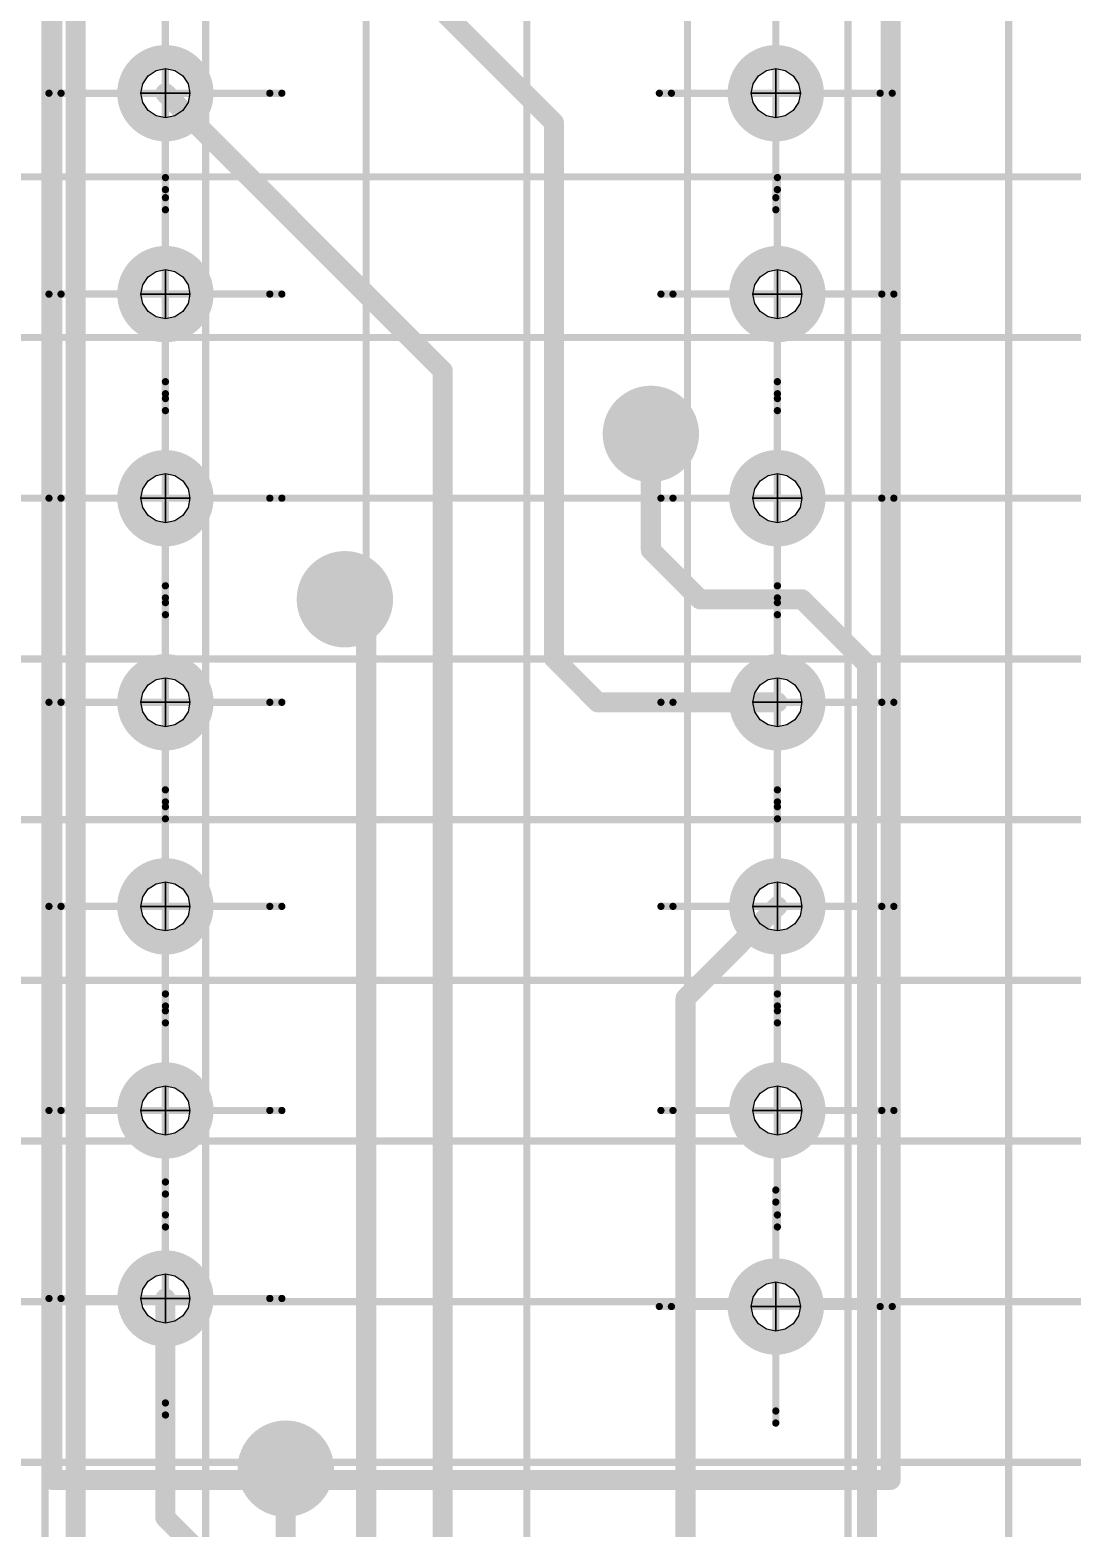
# Model space of a CAD drawing. Header units: millimetres. Extents: x 0 to 841, y 0 to 2540.
# Drawn here: x 164.63 to 190.58, y 2405.37 to 2442.65 of the extents above; entities that cross this region are included whole.
import ezdxf

# ---------------------------------------------------------------- set-up
doc = ezdxf.new("R2010")
doc.units = ezdxf.units.MM
for name, color, linetype in [('Mechanical11', 56, 'Continuous'), ('Mechanical12', 56, 'Continuous'), ('Mechanical7', 56, 'Continuous'), ('Mechanical9', 56, 'Continuous')]:
    doc.layers.add(name, color=color, linetype=linetype)

# ---------------------------------------------------------------- blocks, each defined once
blk = doc.blocks.new('BOASVIEW______T___O_______2_1_33_1_B_1')
at = {"layer": 'Mechanical12', "const_width": 0.5}
for points in [[(92.181, 155.565), (92.181, 194.275)], [(113.059, 155.565), (113.059, 194.275)], [(92.181, 155.565), (113.059, 155.565)]]:
    blk.add_lwpolyline(points, dxfattribs=at)
at = {"layer": 'Mechanical12'}
for points, const_width in [([(95.9, 190.08, 1), (94.1, 190.08, 1)], 0.6), ([(111.1, 190.08, 1), (109.3, 190.08, 1)], 0.6), ([(93.95, 190.08, 1), (94.25, 190.08, 1)], 0.3), ([(95.75, 190.08, 1), (96.05, 190.08, 1)], 0.3), ([(109.15, 190.08, 1), (109.45, 190.08, 1)], 0.3), ([(110.95, 190.08, 1), (111.25, 190.08, 1)], 0.3), ([(95.9, 185.08, 1), (94.1, 185.08, 1)], 0.6), ([(111.14, 185.08, 1), (109.34, 185.08, 1)], 0.6), ([(93.95, 185.08, 1), (94.25, 185.08, 1)], 0.3), ([(95.75, 185.08, 1), (96.05, 185.08, 1)], 0.3), ([(109.19, 185.08, 1), (109.49, 185.08, 1)], 0.3), ([(110.99, 185.08, 1), (111.29, 185.08, 1)], 0.3), ([(95.9, 180, 1), (94.1, 180, 1)], 0.6), ([(111.14, 180, 1), (109.34, 180, 1)], 0.6), ([(93.95, 180, 1), (94.25, 180, 1)], 0.3), ([(95.75, 180, 1), (96.05, 180, 1)], 0.3), ([(109.19, 180, 1), (109.49, 180, 1)], 0.3), ([(110.99, 180, 1), (111.29, 180, 1)], 0.3), ([(95.9, 174.92, 1), (94.1, 174.92, 1)], 0.6), ([(111.14, 174.92, 1), (109.34, 174.92, 1)], 0.6), ([(93.95, 174.92, 1), (94.25, 174.92, 1)], 0.3), ([(95.75, 174.92, 1), (96.05, 174.92, 1)], 0.3), ([(109.19, 174.92, 1), (109.49, 174.92, 1)], 0.3), ([(110.99, 174.92, 1), (111.29, 174.92, 1)], 0.3), ([(95.9, 169.84, 1), (94.1, 169.84, 1)], 0.6), ([(111.14, 169.84, 1), (109.34, 169.84, 1)], 0.6), ([(93.95, 169.84, 1), (94.25, 169.84, 1)], 0.3), ([(95.75, 169.84, 1), (96.05, 169.84, 1)], 0.3), ([(109.19, 169.84, 1), (109.49, 169.84, 1)], 0.3), ([(110.99, 169.84, 1), (111.29, 169.84, 1)], 0.3), ([(95.9, 164.76, 1), (94.1, 164.76, 1)], 0.6), ([(111.14, 164.76, 1), (109.34, 164.76, 1)], 0.6), ([(93.95, 164.76, 1), (94.25, 164.76, 1)], 0.3), ([(95.75, 164.76, 1), (96.05, 164.76, 1)], 0.3), ([(109.19, 164.76, 1), (109.49, 164.76, 1)], 0.3), ([(110.99, 164.76, 1), (111.29, 164.76, 1)], 0.3), ([(95.9, 160.08, 1), (94.1, 160.08, 1)], 0.6), ([(111.1, 159.88, 1), (109.3, 159.88, 1)], 0.6), ([(93.95, 160.08, 1), (94.25, 160.08, 1)], 0.3), ([(95.75, 160.08, 1), (96.05, 160.08, 1)], 0.3), ([(109.15, 159.88, 1), (109.45, 159.88, 1)], 0.3), ([(110.95, 159.88, 1), (111.25, 159.88, 1)], 0.3), ([(92.056, 155.565, 1), (92.306, 155.565, 1)], 0.25), ([(92.056, 155.565, 1), (92.306, 155.565, 1)], 0.25), ([(112.934, 155.565, 1), (113.184, 155.565, 1)], 0.25), ([(112.934, 155.565, 1), (113.184, 155.565, 1)], 0.25)]:
    blk.add_lwpolyline(points, format="xyb", close=True, dxfattribs=dict(at, const_width=const_width))
at = {"layer": 'Mechanical7', "const_width": 0.18}
for points in [[(95, 187.18), (95, 192.98)], [(110.2, 187.18), (110.2, 192.98)], [(92.1, 190.08), (97.9, 190.08)], [(107.3, 190.08), (113.1, 190.08)], [(95, 182.18), (95, 187.98)], [(110.24, 182.18), (110.24, 187.98)], [(92.1, 185.08), (97.9, 185.08)], [(107.34, 185.08), (113.14, 185.08)], [(95, 177.1), (95, 182.9)], [(110.24, 177.1), (110.24, 182.9)], [(92.1, 180), (97.9, 180)], [(107.34, 180), (113.14, 180)], [(95, 172.02), (95, 177.82)], [(110.24, 172.02), (110.24, 177.82)], [(92.1, 174.92), (97.9, 174.92)], [(107.34, 174.92), (113.14, 174.92)], [(95, 166.94), (95, 172.74)], [(110.24, 166.94), (110.24, 172.74)], [(92.1, 169.84), (97.9, 169.84)], [(107.34, 169.84), (113.14, 169.84)], [(95, 161.86), (95, 167.66)], [(110.24, 161.86), (110.24, 167.66)], [(92.1, 164.76), (97.9, 164.76)], [(107.34, 164.76), (113.14, 164.76)], [(95, 157.18), (95, 162.98)], [(110.2, 156.98), (110.2, 162.78)], [(92.1, 160.08), (97.9, 160.08)], [(107.3, 159.88), (113.1, 159.88)]]:
    blk.add_lwpolyline(points, dxfattribs=at)
at = {"layer": 'Mechanical7', "const_width": 0.09}
for points in [[(92.055, 190.08, 1), (92.145, 190.08, 1)], [(97.855, 190.08, 1), (97.945, 190.08, 1)], [(107.255, 190.08, 1), (107.345, 190.08, 1)], [(113.055, 190.08, 1), (113.145, 190.08, 1)], [(94.955, 187.98, 1), (95.045, 187.98, 1)], [(110.195, 187.98, 1), (110.285, 187.98, 1)], [(94.955, 187.18, 1), (95.045, 187.18, 1)], [(110.155, 187.18, 1), (110.245, 187.18, 1)], [(92.055, 185.08, 1), (92.145, 185.08, 1)], [(97.855, 185.08, 1), (97.945, 185.08, 1)], [(107.295, 185.08, 1), (107.385, 185.08, 1)], [(113.095, 185.08, 1), (113.185, 185.08, 1)], [(94.955, 182.9, 1), (95.045, 182.9, 1)], [(110.195, 182.9, 1), (110.285, 182.9, 1)], [(94.955, 182.18, 1), (95.045, 182.18, 1)], [(110.195, 182.18, 1), (110.285, 182.18, 1)], [(92.055, 180, 1), (92.145, 180, 1)], [(97.855, 180, 1), (97.945, 180, 1)], [(107.295, 180, 1), (107.385, 180, 1)], [(113.095, 180, 1), (113.185, 180, 1)], [(94.955, 177.82, 1), (95.045, 177.82, 1)], [(110.195, 177.82, 1), (110.285, 177.82, 1)], [(94.955, 177.1, 1), (95.045, 177.1, 1)], [(110.195, 177.1, 1), (110.285, 177.1, 1)], [(92.055, 174.92, 1), (92.145, 174.92, 1)], [(97.855, 174.92, 1), (97.945, 174.92, 1)], [(107.295, 174.92, 1), (107.385, 174.92, 1)], [(113.095, 174.92, 1), (113.185, 174.92, 1)], [(94.955, 172.74, 1), (95.045, 172.74, 1)], [(110.195, 172.74, 1), (110.285, 172.74, 1)], [(94.955, 172.02, 1), (95.045, 172.02, 1)], [(110.195, 172.02, 1), (110.285, 172.02, 1)], [(92.055, 169.84, 1), (92.145, 169.84, 1)], [(97.855, 169.84, 1), (97.945, 169.84, 1)], [(107.295, 169.84, 1), (107.385, 169.84, 1)], [(113.095, 169.84, 1), (113.185, 169.84, 1)], [(94.955, 167.66, 1), (95.045, 167.66, 1)], [(110.195, 167.66, 1), (110.285, 167.66, 1)], [(94.955, 166.94, 1), (95.045, 166.94, 1)], [(110.195, 166.94, 1), (110.285, 166.94, 1)], [(92.055, 164.76, 1), (92.145, 164.76, 1)], [(97.855, 164.76, 1), (97.945, 164.76, 1)], [(107.295, 164.76, 1), (107.385, 164.76, 1)], [(113.095, 164.76, 1), (113.185, 164.76, 1)], [(94.955, 162.98, 1), (95.045, 162.98, 1)], [(110.155, 162.78, 1), (110.245, 162.78, 1)], [(94.955, 161.86, 1), (95.045, 161.86, 1)], [(110.195, 161.86, 1), (110.285, 161.86, 1)], [(92.055, 160.08, 1), (92.145, 160.08, 1)], [(97.855, 160.08, 1), (97.945, 160.08, 1)], [(107.255, 159.88, 1), (107.345, 159.88, 1)], [(113.055, 159.88, 1), (113.145, 159.88, 1)], [(94.955, 157.18, 1), (95.045, 157.18, 1)], [(110.155, 156.98, 1), (110.245, 156.98, 1)]]:
    blk.add_lwpolyline(points, format="xyb", close=True, dxfattribs=at)
blk = doc.blocks.new('BOASVIEW______T___L_____2_1_1_1_B_4')
at = {"layer": 'Mechanical11'}
for p, q in [((95, 190.08), (95, 190.692)), ((95, 190.692), (95.234, 190.645)), ((95.234, 190.645), (95.433, 190.513)), ((110.2, 190.08), (110.2, 190.692)), ((110.2, 190.692), (110.434, 190.645)), ((110.434, 190.645), (110.633, 190.513)), ((95.433, 190.513), (95.565, 190.314)), ((95.565, 190.314), (95.612, 190.08)), ((110.633, 190.513), (110.765, 190.314)), ((110.765, 190.314), (110.812, 190.08)), ((95, 190.08), (95.612, 190.08)), ((95, 189.468), (95, 190.08)), ((95.612, 190.08), (95, 190.08)), ((95.565, 189.846), (95.433, 189.647)), ((95.612, 190.08), (95.565, 189.846)), ((110.2, 190.08), (110.812, 190.08)), ((110.2, 189.468), (110.2, 190.08)), ((110.812, 190.08), (110.2, 190.08)), ((110.765, 189.846), (110.633, 189.647)), ((110.812, 190.08), (110.765, 189.846)), ((95.234, 189.515), (95, 189.468)), ((95.433, 189.647), (95.234, 189.515)), ((110.434, 189.515), (110.2, 189.468)), ((110.633, 189.647), (110.434, 189.515)), ((95, 185.08), (95, 185.692)), ((95, 185.692), (95.234, 185.645)), ((95.234, 185.645), (95.433, 185.513)), ((95.433, 185.513), (95.565, 185.314)), ((110.24, 185.08), (110.24, 185.692)), ((110.24, 185.692), (110.474, 185.645)), ((110.474, 185.645), (110.673, 185.513)), ((110.673, 185.513), (110.805, 185.314)), ((95, 185.08), (95.612, 185.08)), ((95, 184.468), (95, 185.08)), ((95.612, 185.08), (95, 185.08)), ((95.565, 185.314), (95.612, 185.08)), ((95.612, 185.08), (95.565, 184.846)), ((110.24, 185.08), (110.852, 185.08)), ((110.24, 184.468), (110.24, 185.08)), ((110.852, 185.08), (110.24, 185.08)), ((110.805, 185.314), (110.852, 185.08)), ((110.852, 185.08), (110.805, 184.846)), ((95.433, 184.647), (95.234, 184.515)), ((95.565, 184.846), (95.433, 184.647)), ((110.673, 184.647), (110.474, 184.515)), ((110.805, 184.846), (110.673, 184.647)), ((95.234, 184.515), (95, 184.468)), ((110.474, 184.515), (110.24, 184.468)), ((95, 180), (95, 180.612)), ((95, 180.612), (95.234, 180.565)), ((95.234, 180.565), (95.433, 180.433)), ((110.24, 180), (110.24, 180.612)), ((110.24, 180.612), (110.474, 180.565)), ((110.474, 180.565), (110.673, 180.433)), ((95.433, 180.433), (95.565, 180.234)), ((95.565, 180.234), (95.612, 180)), ((110.673, 180.433), (110.805, 180.234)), ((110.805, 180.234), (110.852, 180)), ((95, 180), (95.612, 180)), ((95, 179.388), (95, 180)), ((95.612, 180), (95, 180)), ((95.565, 179.766), (95.433, 179.567)), ((95.612, 180), (95.565, 179.766)), ((110.24, 180), (110.852, 180)), ((110.24, 179.388), (110.24, 180)), ((110.852, 180), (110.24, 180)), ((110.805, 179.766), (110.673, 179.567)), ((110.852, 180), (110.805, 179.766)), ((95.234, 179.435), (95, 179.388)), ((95.433, 179.567), (95.234, 179.435)), ((110.474, 179.435), (110.24, 179.388)), ((110.673, 179.567), (110.474, 179.435)), ((95, 174.92), (95, 175.532)), ((95, 175.532), (95.234, 175.485)), ((95.234, 175.485), (95.433, 175.353)), ((95.433, 175.353), (95.565, 175.154)), ((110.24, 174.92), (110.24, 175.532)), ((110.24, 175.532), (110.474, 175.485)), ((110.474, 175.485), (110.673, 175.353)), ((110.673, 175.353), (110.805, 175.154)), ((95, 174.92), (95.612, 174.92)), ((95, 174.308), (95, 174.92)), ((95.612, 174.92), (95, 174.92)), ((95.565, 175.154), (95.612, 174.92)), ((95.612, 174.92), (95.565, 174.686)), ((110.24, 174.92), (110.852, 174.92)), ((110.24, 174.308), (110.24, 174.92)), ((110.852, 174.92), (110.24, 174.92)), ((110.805, 175.154), (110.852, 174.92)), ((110.852, 174.92), (110.805, 174.686)), ((95.565, 174.686), (95.433, 174.487)), ((110.805, 174.686), (110.673, 174.487)), ((95.234, 174.355), (95, 174.308)), ((95.433, 174.487), (95.234, 174.355)), ((110.474, 174.355), (110.24, 174.308)), ((110.673, 174.487), (110.474, 174.355)), ((95, 169.84), (95, 170.452)), ((95, 170.452), (95.234, 170.405)), ((110.24, 169.84), (110.24, 170.452)), ((110.24, 170.452), (110.474, 170.405)), ((95.234, 170.405), (95.433, 170.273)), ((95.433, 170.273), (95.565, 170.074)), ((95.565, 170.074), (95.612, 169.84)), ((110.474, 170.405), (110.673, 170.273)), ((110.673, 170.273), (110.805, 170.074)), ((110.805, 170.074), (110.852, 169.84)), ((95, 169.84), (95.612, 169.84)), ((95, 169.228), (95, 169.84)), ((95.612, 169.84), (95, 169.84)), ((95.612, 169.84), (95.565, 169.606)), ((110.24, 169.84), (110.852, 169.84)), ((110.24, 169.228), (110.24, 169.84)), ((110.852, 169.84), (110.24, 169.84)), ((110.852, 169.84), (110.805, 169.606)), ((95.433, 169.407), (95.234, 169.275)), ((95.565, 169.606), (95.433, 169.407)), ((110.673, 169.407), (110.474, 169.275)), ((110.805, 169.606), (110.673, 169.407)), ((95.234, 169.275), (95, 169.228)), ((110.474, 169.275), (110.24, 169.228)), ((95, 164.76), (95, 165.372)), ((95, 165.372), (95.234, 165.325)), ((95.234, 165.325), (95.433, 165.193)), ((95.433, 165.193), (95.565, 164.994)), ((110.24, 164.76), (110.24, 165.372)), ((110.24, 165.372), (110.474, 165.325)), ((110.474, 165.325), (110.673, 165.193)), ((110.673, 165.193), (110.805, 164.994)), ((95.565, 164.994), (95.612, 164.76)), ((110.805, 164.994), (110.852, 164.76)), ((95, 164.76), (95.612, 164.76)), ((95, 164.148), (95, 164.76)), ((95.612, 164.76), (95, 164.76)), ((95.565, 164.526), (95.433, 164.327)), ((95.612, 164.76), (95.565, 164.526)), ((110.24, 164.76), (110.852, 164.76)), ((110.24, 164.148), (110.24, 164.76)), ((110.852, 164.76), (110.24, 164.76)), ((110.805, 164.526), (110.673, 164.327)), ((110.852, 164.76), (110.805, 164.526)), ((95.234, 164.195), (95, 164.148)), ((95.433, 164.327), (95.234, 164.195)), ((110.474, 164.195), (110.24, 164.148)), ((110.673, 164.327), (110.474, 164.195)), ((95, 160.08), (95, 160.692)), ((95, 160.692), (95.234, 160.645)), ((95.234, 160.645), (95.433, 160.513)), ((95.433, 160.513), (95.565, 160.314)), ((110.2, 159.88), (110.2, 160.492)), ((110.2, 160.492), (110.434, 160.445)), ((110.434, 160.445), (110.633, 160.313)), ((95, 160.08), (95.612, 160.08)), ((95, 159.468), (95, 160.08)), ((95.612, 160.08), (95, 160.08)), ((95.565, 160.314), (95.612, 160.08)), ((95.612, 160.08), (95.565, 159.846)), ((110.633, 160.313), (110.765, 160.114)), ((110.765, 160.114), (110.812, 159.88)), ((95.433, 159.647), (95.234, 159.515)), ((95.565, 159.846), (95.433, 159.647)), ((110.2, 159.88), (110.812, 159.88)), ((110.2, 159.268), (110.2, 159.88)), ((110.812, 159.88), (110.2, 159.88)), ((110.765, 159.646), (110.633, 159.447)), ((110.812, 159.88), (110.765, 159.646)), ((95.234, 159.515), (95, 159.468)), ((110.434, 159.315), (110.2, 159.268)), ((110.633, 159.447), (110.434, 159.315))]:
    blk.add_line(p, q, dxfattribs=at)
for points, const_width in [([(107.439, 181.6, 1), (106.739, 181.6, 1)], 0.7), ([(106.564, 181.6, 1), (106.914, 181.6, 1)], 0.35), ([(107.264, 181.6, 1), (107.614, 181.6, 1)], 0.35), ([(99.819, 177.485, 1), (99.119, 177.485, 1)], 0.7), ([(98.944, 177.485, 1), (99.294, 177.485, 1)], 0.35), ([(99.644, 177.485, 1), (99.994, 177.485, 1)], 0.35), ([(98.346, 155.844, 1), (97.646, 155.844, 1)], 0.7), ([(97.471, 155.844, 1), (97.821, 155.844, 1)], 0.35), ([(98.171, 155.844, 1), (98.521, 155.844, 1)], 0.35)]:
    blk.add_lwpolyline(points, format="xyb", close=True, dxfattribs=dict(at, const_width=const_width))
at = {"layer": 'Mechanical12'}
for p, q in [((94.567, 190.513), (94.766, 190.645)), ((94.766, 190.645), (95, 190.692)), ((95, 190.692), (95, 190.08)), ((109.767, 190.513), (109.966, 190.645)), ((109.966, 190.645), (110.2, 190.692)), ((110.2, 190.692), (110.2, 190.08)), ((94.388, 190.08), (94.435, 190.314)), ((94.435, 190.314), (94.567, 190.513)), ((109.588, 190.08), (109.635, 190.314)), ((109.635, 190.314), (109.767, 190.513)), ((94.388, 190.08), (95, 190.08)), ((94.435, 189.846), (94.388, 190.08)), ((95, 190.08), (94.388, 190.08)), ((94.567, 189.647), (94.435, 189.846)), ((95, 190.08), (95, 189.468)), ((109.588, 190.08), (110.2, 190.08)), ((109.635, 189.846), (109.588, 190.08)), ((110.2, 190.08), (109.588, 190.08)), ((109.767, 189.647), (109.635, 189.846)), ((110.2, 190.08), (110.2, 189.468)), ((94.766, 189.515), (94.567, 189.647)), ((95, 189.468), (94.766, 189.515)), ((109.966, 189.515), (109.767, 189.647)), ((110.2, 189.468), (109.966, 189.515)), ((94.435, 185.314), (94.567, 185.513)), ((94.567, 185.513), (94.766, 185.645)), ((94.766, 185.645), (95, 185.692)), ((95, 185.692), (95, 185.08)), ((109.675, 185.314), (109.807, 185.513)), ((109.807, 185.513), (110.006, 185.645)), ((110.006, 185.645), (110.24, 185.692)), ((110.24, 185.692), (110.24, 185.08)), ((94.388, 185.08), (94.435, 185.314)), ((94.388, 185.08), (95, 185.08)), ((94.435, 184.846), (94.388, 185.08)), ((95, 185.08), (94.388, 185.08)), ((95, 185.08), (95, 184.468)), ((109.628, 185.08), (109.675, 185.314)), ((109.628, 185.08), (110.24, 185.08)), ((109.675, 184.846), (109.628, 185.08)), ((110.24, 185.08), (109.628, 185.08)), ((110.24, 185.08), (110.24, 184.468)), ((94.567, 184.647), (94.435, 184.846)), ((94.766, 184.515), (94.567, 184.647)), ((109.807, 184.647), (109.675, 184.846)), ((110.006, 184.515), (109.807, 184.647)), ((95, 184.468), (94.766, 184.515)), ((110.24, 184.468), (110.006, 184.515)), ((94.567, 180.433), (94.766, 180.565)), ((94.766, 180.565), (95, 180.612)), ((95, 180.612), (95, 180)), ((109.807, 180.433), (110.006, 180.565)), ((110.006, 180.565), (110.24, 180.612)), ((110.24, 180.612), (110.24, 180)), ((94.388, 180), (94.435, 180.234)), ((94.435, 180.234), (94.567, 180.433)), ((109.628, 180), (109.675, 180.234)), ((109.675, 180.234), (109.807, 180.433)), ((94.388, 180), (95, 180)), ((94.435, 179.766), (94.388, 180)), ((95, 180), (94.388, 180)), ((94.567, 179.567), (94.435, 179.766)), ((95, 180), (95, 179.388)), ((109.628, 180), (110.24, 180)), ((109.675, 179.766), (109.628, 180)), ((110.24, 180), (109.628, 180)), ((109.807, 179.567), (109.675, 179.766)), ((110.24, 180), (110.24, 179.388)), ((94.766, 179.435), (94.567, 179.567)), ((95, 179.388), (94.766, 179.435)), ((110.006, 179.435), (109.807, 179.567)), ((110.24, 179.388), (110.006, 179.435)), ((94.435, 175.154), (94.567, 175.353)), ((94.567, 175.353), (94.766, 175.485)), ((94.766, 175.485), (95, 175.532)), ((95, 175.532), (95, 174.92)), ((109.675, 175.154), (109.807, 175.353)), ((109.807, 175.353), (110.006, 175.485)), ((110.006, 175.485), (110.24, 175.532)), ((110.24, 175.532), (110.24, 174.92)), ((94.388, 174.92), (94.435, 175.154)), ((94.388, 174.92), (95, 174.92)), ((94.435, 174.686), (94.388, 174.92)), ((95, 174.92), (94.388, 174.92)), ((95, 174.92), (95, 174.308)), ((109.628, 174.92), (109.675, 175.154)), ((109.628, 174.92), (110.24, 174.92)), ((109.675, 174.686), (109.628, 174.92)), ((110.24, 174.92), (109.628, 174.92)), ((110.24, 174.92), (110.24, 174.308)), ((94.567, 174.487), (94.435, 174.686)), ((109.807, 174.487), (109.675, 174.686)), ((94.766, 174.355), (94.567, 174.487)), ((95, 174.308), (94.766, 174.355)), ((110.006, 174.355), (109.807, 174.487)), ((110.24, 174.308), (110.006, 174.355)), ((94.766, 170.405), (95, 170.452)), ((95, 170.452), (95, 169.84)), ((110.006, 170.405), (110.24, 170.452)), ((110.24, 170.452), (110.24, 169.84)), ((94.388, 169.84), (94.435, 170.074)), ((94.435, 170.074), (94.567, 170.273)), ((94.567, 170.273), (94.766, 170.405)), ((109.628, 169.84), (109.675, 170.074)), ((109.675, 170.074), (109.807, 170.273)), ((109.807, 170.273), (110.006, 170.405)), ((94.388, 169.84), (95, 169.84)), ((94.435, 169.606), (94.388, 169.84)), ((95, 169.84), (94.388, 169.84)), ((95, 169.84), (95, 169.228)), ((109.628, 169.84), (110.24, 169.84)), ((109.675, 169.606), (109.628, 169.84)), ((110.24, 169.84), (109.628, 169.84)), ((110.24, 169.84), (110.24, 169.228)), ((94.567, 169.407), (94.435, 169.606)), ((94.766, 169.275), (94.567, 169.407)), ((109.807, 169.407), (109.675, 169.606)), ((110.006, 169.275), (109.807, 169.407)), ((95, 169.228), (94.766, 169.275)), ((110.24, 169.228), (110.006, 169.275)), ((94.435, 164.994), (94.567, 165.193)), ((94.567, 165.193), (94.766, 165.325)), ((94.766, 165.325), (95, 165.372)), ((95, 165.372), (95, 164.76)), ((109.675, 164.994), (109.807, 165.193)), ((109.807, 165.193), (110.006, 165.325)), ((110.006, 165.325), (110.24, 165.372)), ((110.24, 165.372), (110.24, 164.76)), ((94.388, 164.76), (94.435, 164.994)), ((109.628, 164.76), (109.675, 164.994)), ((94.388, 164.76), (95, 164.76)), ((94.435, 164.526), (94.388, 164.76)), ((95, 164.76), (94.388, 164.76)), ((94.567, 164.327), (94.435, 164.526)), ((95, 164.76), (95, 164.148)), ((109.628, 164.76), (110.24, 164.76)), ((109.675, 164.526), (109.628, 164.76)), ((110.24, 164.76), (109.628, 164.76)), ((109.807, 164.327), (109.675, 164.526)), ((110.24, 164.76), (110.24, 164.148)), ((94.766, 164.195), (94.567, 164.327)), ((95, 164.148), (94.766, 164.195)), ((110.006, 164.195), (109.807, 164.327)), ((110.24, 164.148), (110.006, 164.195)), ((94.435, 160.314), (94.567, 160.513)), ((94.567, 160.513), (94.766, 160.645)), ((94.766, 160.645), (95, 160.692)), ((95, 160.692), (95, 160.08)), ((109.767, 160.313), (109.966, 160.445)), ((109.966, 160.445), (110.2, 160.492)), ((110.2, 160.492), (110.2, 159.88)), ((94.388, 160.08), (94.435, 160.314)), ((94.388, 160.08), (95, 160.08)), ((94.435, 159.846), (94.388, 160.08)), ((95, 160.08), (94.388, 160.08)), ((95, 160.08), (95, 159.468)), ((109.588, 159.88), (109.635, 160.114)), ((109.635, 160.114), (109.767, 160.313)), ((94.567, 159.647), (94.435, 159.846)), ((94.766, 159.515), (94.567, 159.647)), ((109.588, 159.88), (110.2, 159.88)), ((109.635, 159.646), (109.588, 159.88)), ((110.2, 159.88), (109.588, 159.88)), ((109.767, 159.447), (109.635, 159.646)), ((110.2, 159.88), (110.2, 159.268)), ((95, 159.468), (94.766, 159.515)), ((109.966, 159.315), (109.767, 159.447)), ((110.2, 159.268), (109.966, 159.315))]:
    blk.add_line(p, q, dxfattribs=at)
at = {"layer": 'Mechanical12', "const_width": 0.5}
for points in [[(92.763, 149.494), (92.763, 192.268)], [(101.704, 192.318), (104.675, 189.347)], [(95, 190.08), (101.907, 183.173)], [(104.675, 176.013), (104.675, 189.347)], [(101.907, 152.542), (101.907, 183.173)], [(107.089, 178.704), (107.089, 181.6)], [(107.089, 178.704), (108.308, 177.485)], [(99.469, 177.485), (100, 176.954)], [(108.308, 177.485), (110.848, 177.485)], [(110.848, 177.485), (112.474, 175.859)], [(100, 146), (100, 176.954)], [(104.675, 176.013), (105.768, 174.92)], [(112.474, 150.866), (112.474, 175.859)], [(105.768, 174.92), (110.24, 174.92)], [(107.952, 167.552), (110.24, 169.84)], [(107.952, 139.61), (107.952, 167.552)], [(95, 154.623), (95, 160.08)], [(97.996, 134.051), (97.996, 155.844)], [(95, 154.623), (95.964, 153.66)]]:
    blk.add_lwpolyline(points, dxfattribs=at)
at = {"layer": 'Mechanical12'}
for points, const_width in [([(95.9, 190.08, 1), (94.1, 190.08, 1)], 0.6), ([(111.1, 190.08, 1), (109.3, 190.08, 1)], 0.6), ([(93.95, 190.08, 1), (94.25, 190.08, 1)], 0.3), ([(94.875, 190.08, 1), (95.125, 190.08, 1)], 0.25), ([(95.75, 190.08, 1), (96.05, 190.08, 1)], 0.3), ([(109.15, 190.08, 1), (109.45, 190.08, 1)], 0.3), ([(110.95, 190.08, 1), (111.25, 190.08, 1)], 0.3), ([(104.55, 189.347, 1), (104.8, 189.347, 1)], 0.25), ([(104.55, 189.347, 1), (104.8, 189.347, 1)], 0.25), ([(95.9, 185.08, 1), (94.1, 185.08, 1)], 0.6), ([(111.14, 185.08, 1), (109.34, 185.08, 1)], 0.6), ([(93.95, 185.08, 1), (94.25, 185.08, 1)], 0.3), ([(95.75, 185.08, 1), (96.05, 185.08, 1)], 0.3), ([(109.19, 185.08, 1), (109.49, 185.08, 1)], 0.3), ([(110.99, 185.08, 1), (111.29, 185.08, 1)], 0.3), ([(101.782, 183.173, 1), (102.032, 183.173, 1)], 0.25), ([(101.782, 183.173, 1), (102.032, 183.173, 1)], 0.25), ([(108.039, 181.6, 1), (106.139, 181.6, 1)], 0.5), ([(106.014, 181.6, 1), (106.264, 181.6, 1)], 0.25), ([(106.964, 181.6, 1), (107.214, 181.6, 1)], 0.25), ([(107.914, 181.6, 1), (108.164, 181.6, 1)], 0.25), ([(95.9, 180, 1), (94.1, 180, 1)], 0.6), ([(111.14, 180, 1), (109.34, 180, 1)], 0.6), ([(93.95, 180, 1), (94.25, 180, 1)], 0.3), ([(95.75, 180, 1), (96.05, 180, 1)], 0.3), ([(109.19, 180, 1), (109.49, 180, 1)], 0.3), ([(110.99, 180, 1), (111.29, 180, 1)], 0.3), ([(100.419, 177.485, 1), (98.519, 177.485, 1)], 0.5), ([(106.964, 178.704, 1), (107.214, 178.704, 1)], 0.25), ([(106.964, 178.704, 1), (107.214, 178.704, 1)], 0.25), ([(98.394, 177.485, 1), (98.644, 177.485, 1)], 0.25), ([(99.344, 177.485, 1), (99.594, 177.485, 1)], 0.25), ([(100.294, 177.485, 1), (100.544, 177.485, 1)], 0.25), ([(108.183, 177.485, 1), (108.433, 177.485, 1)], 0.25), ([(108.183, 177.485, 1), (108.433, 177.485, 1)], 0.25), ([(110.723, 177.485, 1), (110.973, 177.485, 1)], 0.25), ([(110.723, 177.485, 1), (110.973, 177.485, 1)], 0.25), ([(99.875, 176.954, 1), (100.125, 176.954, 1)], 0.25), ([(99.875, 176.954, 1), (100.125, 176.954, 1)], 0.25), ([(95.9, 174.92, 1), (94.1, 174.92, 1)], 0.6), ([(104.55, 176.013, 1), (104.8, 176.013, 1)], 0.25), ([(104.55, 176.013, 1), (104.8, 176.013, 1)], 0.25), ([(111.14, 174.92, 1), (109.34, 174.92, 1)], 0.6), ([(112.349, 175.859, 1), (112.599, 175.859, 1)], 0.25), ([(112.349, 175.859, 1), (112.599, 175.859, 1)], 0.25), ([(93.95, 174.92, 1), (94.25, 174.92, 1)], 0.3), ([(95.75, 174.92, 1), (96.05, 174.92, 1)], 0.3), ([(105.643, 174.92, 1), (105.893, 174.92, 1)], 0.25), ([(105.643, 174.92, 1), (105.893, 174.92, 1)], 0.25), ([(109.19, 174.92, 1), (109.49, 174.92, 1)], 0.3), ([(110.115, 174.92, 1), (110.365, 174.92, 1)], 0.25), ([(110.99, 174.92, 1), (111.29, 174.92, 1)], 0.3), ([(95.9, 169.84, 1), (94.1, 169.84, 1)], 0.6), ([(111.14, 169.84, 1), (109.34, 169.84, 1)], 0.6), ([(93.95, 169.84, 1), (94.25, 169.84, 1)], 0.3), ([(95.75, 169.84, 1), (96.05, 169.84, 1)], 0.3), ([(109.19, 169.84, 1), (109.49, 169.84, 1)], 0.3), ([(110.115, 169.84, 1), (110.365, 169.84, 1)], 0.25), ([(110.99, 169.84, 1), (111.29, 169.84, 1)], 0.3), ([(107.827, 167.552, 1), (108.077, 167.552, 1)], 0.25), ([(107.827, 167.552, 1), (108.077, 167.552, 1)], 0.25), ([(95.9, 164.76, 1), (94.1, 164.76, 1)], 0.6), ([(111.14, 164.76, 1), (109.34, 164.76, 1)], 0.6), ([(93.95, 164.76, 1), (94.25, 164.76, 1)], 0.3), ([(95.75, 164.76, 1), (96.05, 164.76, 1)], 0.3), ([(109.19, 164.76, 1), (109.49, 164.76, 1)], 0.3), ([(110.99, 164.76, 1), (111.29, 164.76, 1)], 0.3), ([(95.9, 160.08, 1), (94.1, 160.08, 1)], 0.6), ([(111.1, 159.88, 1), (109.3, 159.88, 1)], 0.6), ([(93.95, 160.08, 1), (94.25, 160.08, 1)], 0.3), ([(95.75, 160.08, 1), (96.05, 160.08, 1)], 0.3), ([(94.875, 160.08, 1), (95.125, 160.08, 1)], 0.25), ([(109.15, 159.88, 1), (109.45, 159.88, 1)], 0.3), ([(110.95, 159.88, 1), (111.25, 159.88, 1)], 0.3), ([(98.946, 155.844, 1), (97.046, 155.844, 1)], 0.5), ([(96.921, 155.844, 1), (97.171, 155.844, 1)], 0.25), ([(97.871, 155.844, 1), (98.121, 155.844, 1)], 0.25), ([(98.821, 155.844, 1), (99.071, 155.844, 1)], 0.25), ([(94.875, 154.623, 1), (95.125, 154.623, 1)], 0.25), ([(94.875, 154.623, 1), (95.125, 154.623, 1)], 0.25)]:
    blk.add_lwpolyline(points, format="xyb", close=True, dxfattribs=dict(at, const_width=const_width))
at = {"layer": 'Mechanical7', "const_width": 0.18}
for points in [[(95, 187.48), (95, 192.68)], [(110.2, 187.48), (110.2, 192.68)], [(92.4, 190.08), (97.6, 190.08)], [(107.6, 190.08), (112.8, 190.08)], [(95, 182.48), (95, 187.68)], [(110.24, 182.48), (110.24, 187.68)], [(92.4, 185.08), (97.6, 185.08)], [(107.64, 185.08), (112.84, 185.08)], [(95, 177.4), (95, 182.6)], [(110.24, 177.4), (110.24, 182.6)], [(92.4, 180), (97.6, 180)], [(107.64, 180), (112.84, 180)], [(95, 172.32), (95, 177.52)], [(110.24, 172.32), (110.24, 177.52)], [(92.4, 174.92), (97.6, 174.92)], [(107.64, 174.92), (112.84, 174.92)], [(95, 167.24), (95, 172.44)], [(110.24, 167.24), (110.24, 172.44)], [(92.4, 169.84), (97.6, 169.84)], [(107.64, 169.84), (112.84, 169.84)], [(95, 162.16), (95, 167.36)], [(110.24, 162.16), (110.24, 167.36)], [(92.4, 164.76), (97.6, 164.76)], [(107.64, 164.76), (112.84, 164.76)], [(95, 157.48), (95, 162.68)], [(110.2, 157.28), (110.2, 162.48)], [(92.4, 160.08), (97.6, 160.08)], [(107.6, 159.88), (112.8, 159.88)]]:
    blk.add_lwpolyline(points, dxfattribs=at)
at = {"layer": 'Mechanical7', "const_width": 0.09}
for points in [[(92.355, 190.08, 1), (92.445, 190.08, 1)], [(97.555, 190.08, 1), (97.645, 190.08, 1)], [(107.555, 190.08, 1), (107.645, 190.08, 1)], [(112.755, 190.08, 1), (112.845, 190.08, 1)], [(94.955, 187.68, 1), (95.045, 187.68, 1)], [(94.955, 187.48, 1), (95.045, 187.48, 1)], [(110.155, 187.48, 1), (110.245, 187.48, 1)], [(110.195, 187.68, 1), (110.285, 187.68, 1)], [(92.355, 185.08, 1), (92.445, 185.08, 1)], [(97.555, 185.08, 1), (97.645, 185.08, 1)], [(107.595, 185.08, 1), (107.685, 185.08, 1)], [(112.795, 185.08, 1), (112.885, 185.08, 1)], [(94.955, 182.6, 1), (95.045, 182.6, 1)], [(94.955, 182.48, 1), (95.045, 182.48, 1)], [(110.195, 182.6, 1), (110.285, 182.6, 1)], [(110.195, 182.48, 1), (110.285, 182.48, 1)], [(92.355, 180, 1), (92.445, 180, 1)], [(97.555, 180, 1), (97.645, 180, 1)], [(107.595, 180, 1), (107.685, 180, 1)], [(112.795, 180, 1), (112.885, 180, 1)], [(94.955, 177.52, 1), (95.045, 177.52, 1)], [(110.195, 177.52, 1), (110.285, 177.52, 1)], [(94.955, 177.4, 1), (95.045, 177.4, 1)], [(110.195, 177.4, 1), (110.285, 177.4, 1)], [(92.355, 174.92, 1), (92.445, 174.92, 1)], [(97.555, 174.92, 1), (97.645, 174.92, 1)], [(107.595, 174.92, 1), (107.685, 174.92, 1)], [(112.795, 174.92, 1), (112.885, 174.92, 1)], [(94.955, 172.44, 1), (95.045, 172.44, 1)], [(94.955, 172.32, 1), (95.045, 172.32, 1)], [(110.195, 172.44, 1), (110.285, 172.44, 1)], [(110.195, 172.32, 1), (110.285, 172.32, 1)], [(92.355, 169.84, 1), (92.445, 169.84, 1)], [(97.555, 169.84, 1), (97.645, 169.84, 1)], [(107.595, 169.84, 1), (107.685, 169.84, 1)], [(112.795, 169.84, 1), (112.885, 169.84, 1)], [(94.955, 167.36, 1), (95.045, 167.36, 1)], [(110.195, 167.36, 1), (110.285, 167.36, 1)], [(94.955, 167.24, 1), (95.045, 167.24, 1)], [(110.195, 167.24, 1), (110.285, 167.24, 1)], [(92.355, 164.76, 1), (92.445, 164.76, 1)], [(97.555, 164.76, 1), (97.645, 164.76, 1)], [(107.595, 164.76, 1), (107.685, 164.76, 1)], [(112.795, 164.76, 1), (112.885, 164.76, 1)], [(94.955, 162.68, 1), (95.045, 162.68, 1)], [(94.955, 162.16, 1), (95.045, 162.16, 1)], [(110.155, 162.48, 1), (110.245, 162.48, 1)], [(110.195, 162.16, 1), (110.285, 162.16, 1)], [(92.355, 160.08, 1), (92.445, 160.08, 1)], [(97.555, 160.08, 1), (97.645, 160.08, 1)], [(107.555, 159.88, 1), (107.645, 159.88, 1)], [(112.755, 159.88, 1), (112.845, 159.88, 1)], [(94.955, 157.48, 1), (95.045, 157.48, 1)], [(110.155, 157.28, 1), (110.245, 157.28, 1)]]:
    blk.add_lwpolyline(points, format="xyb", close=True, dxfattribs=at)
at = {"layer": 'Mechanical9', "const_width": 0.18}
for points in [[(92, 0), (92, 210)], [(96, 0), (96, 210)], [(100, 0), (100, 210)], [(104, 0), (104, 210)], [(108, 0), (108, 210)], [(112, 0), (112, 210)], [(116, 0), (116, 210)], [(0, 188), (320, 188)], [(0, 184), (320, 184)], [(0, 180), (320, 180)], [(0, 176), (320, 176)], [(0, 172), (320, 172)], [(0, 168), (320, 168)], [(0, 164), (320, 164)], [(0, 160), (320, 160)], [(0, 156), (320, 156)]]:
    blk.add_lwpolyline(points, dxfattribs=at)

msp = doc.modelspace()

# ---------------------------------------------------------------- block references
for name in ['BOASVIEW______T___L_____2_1_1_1_B_4', 'BOASVIEW______T___O_______2_1_33_1_B_1']:
    msp.add_blockref(name, (73, 2251))

doc.saveas('drawing.dxf')
